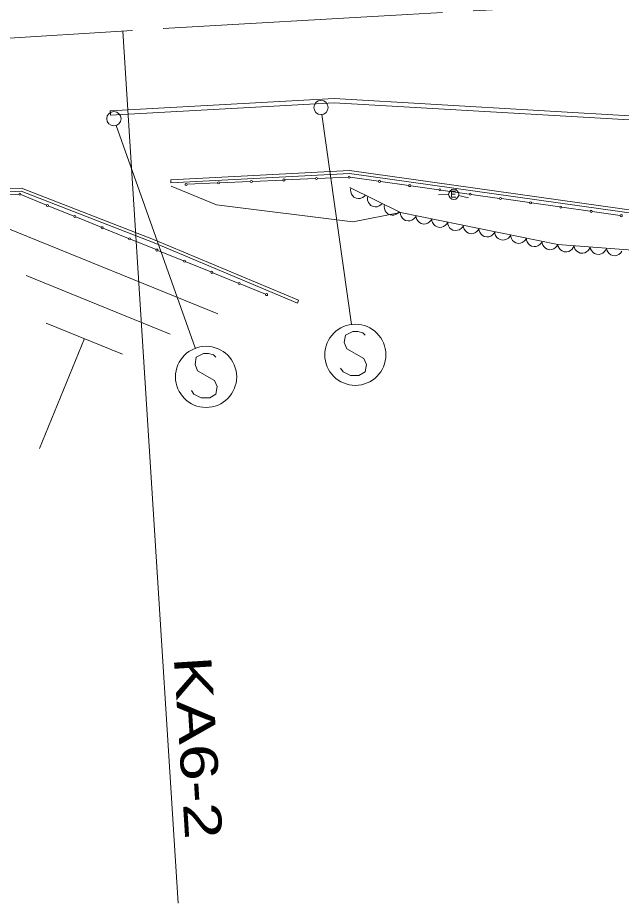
# Model space of a CAD drawing. Units: millimetres, scale not verified. Extents: x 40000 to 680000, y 20000 to 380000.
# Drawn here: x 127552 to 157140, y 248165 to 291622 of the extents above; entities that cross this region are included whole.
import ezdxf
from ezdxf.enums import TextEntityAlignment as Align

# ---------------------------------------------------------------- set-up
doc = ezdxf.new("R2010")
doc.units = ezdxf.units.MM
doc.header["$LTSCALE"] = 1000
doc.linetypes.add('CHAIN', pattern=[18.5, 12, -1.5, 3.5, -1.5])
for name, color, linetype, lineweight in [('M-BMK', 2, 'CHAIN', 13), ('M-STR-HTXT', 7, 'Continuous', 13), ('M-STR-STRC', 7, 'Continuous', 13), ('M-WORK', 1, 'Continuous', 13)]:
    doc.layers.add(name, color=color, linetype=linetype, lineweight=lineweight)
doc.styles.add('ＭＳ Ｐゴシック', font='')
doc.styles.get('ＭＳ Ｐゴシック').set_extended_font_data('MS PGothic')

msp = doc.modelspace()

# ---------------------------------------------------------------- linework, layer by layer
at = {"layer": 'M-BMK'}
msp.add_lwpolyline([(167562, 292890), (166857, 292846), (146662, 291786), (132906, 290981), (112561, 289697), (100866, 288841), (88656, 287838), (80918, 286986), (72094, 285856), (69372, 285447)], dxfattribs=at)
at = {"layer": 'M-STR-HTXT'}
msp.add_line((132711, 290968), (135410, 248165), dxfattribs=at)
at = {"layer": 'M-STR-STRC'}
for p, q in [((142465, 286872), (143911, 276562)), ((132383, 286335), (136253, 275428)), ((142254, 283734), (143754, 283801)), ((143854, 283796), (145237, 283600)), ((135852, 283446), (137353, 283513)), ((137453, 283518), (138953, 283585)), ((139053, 283590), (140554, 283657)), ((140654, 283662), (142154, 283729)), ((145336, 283586), (146719, 283389)), ((146818, 283375), (148201, 283179)), ((127610, 282956), (126273, 282877)), ((128957, 282430), (127706, 282940)), ((148300, 283165), (149683, 282969)), ((149782, 282955), (151164, 282758)), ((151263, 282744), (152646, 282548)), ((152745, 282534), (154128, 282337)), ((130301, 281883), (129050, 282393)), ((154227, 282323), (155610, 282127)), ((155709, 282113), (157092, 281916)), ((131645, 281336), (130394, 281845)), ((132988, 280789), (131737, 281298)), ((134332, 280241), (133081, 280751)), ((135675, 279694), (134424, 280204)), ((137019, 279147), (135768, 279656)), ((138363, 278599), (137112, 279109)), ((139706, 278052), (138455, 278562)), ((143622, 276041), (143562, 275681)), ((143982, 276221), (143622, 276041)), ((144222, 276221), (143982, 276221)), ((144462, 276161), (144222, 276221)), ((144582, 276041), (144462, 276161)), ((143562, 275681), (143682, 275381)), ((136666, 275137), (136306, 274957)), ((136906, 275137), (136666, 275137)), ((137146, 275077), (136906, 275137)), ((143682, 275381), (144522, 274901)), ((136306, 274957), (136246, 274597)), ((137266, 274957), (137146, 275077)), ((144522, 274901), (144642, 274601)), ((136246, 274597), (136366, 274297)), ((136366, 274297), (137206, 273817)), ((143502, 274241), (143382, 274421)), ((143862, 274061), (143502, 274241)), ((144582, 274241), (144282, 274061)), ((144642, 274601), (144582, 274241)), ((137206, 273817), (137326, 273517)), ((144282, 274061), (143862, 274061)), ((137326, 273517), (137266, 273157)), ((136186, 273157), (136066, 273337)), ((136546, 272977), (136186, 273157)), ((136966, 272977), (136546, 272977)), ((137266, 273157), (136966, 272977))]:
    msp.add_line(p, q, dxfattribs=at)
for centre, radius in [((142417, 287218), 350), ((132266, 286665), 350), ((142204, 283731), 50), ((143804, 283803), 50), ((135802, 283443), 50), ((137403, 283515), 50), ((139003, 283587), 50), ((140604, 283659), 50), ((145286, 283593), 50), ((146768, 283382), 50), ((127660, 282959), 50), ((148250, 283172), 50), ((149732, 282962), 50), ((151214, 282751), 50), ((152696, 282541), 50), ((129004, 282412), 50), ((154178, 282330), 50), ((155660, 282120), 50), ((130347, 281864), 50), ((157142, 281909), 50), ((131691, 281317), 50), ((133035, 280770), 50), ((134378, 280222), 50), ((135722, 279675), 50), ((137065, 279128), 50), ((138409, 278581), 50), ((139753, 278033), 50), ((144102, 275081), 1500), ((136786, 273997), 1500)]:
    msp.add_circle(centre, radius, dxfattribs=at)
at = {"layer": 'M-WORK'}
for p, q in [((132087, 287047), (143068, 287654)), ((132098, 286847), (143068, 287453)), ((143068, 287654), (166777, 286277)), ((143068, 287453), (166777, 286076)), ((132098, 286847), (132087, 287047)), ((143824, 284130), (135056, 283665)), ((143817, 283980), (135064, 283515)), ((162050, 281410), (143817, 283980)), ((162067, 281559), (143824, 284130)), ((135056, 283665), (135064, 283515)), ((135078, 283357), (137302, 282439)), ((112145, 282330), (127741, 283264)), ((112155, 282181), (127717, 283112)), ((127717, 283112), (134241, 280574)), ((127741, 283264), (134297, 280713)), ((143829, 283298), (146310, 282071)), ((143884, 283271), (143870, 283171)), ((143870, 283171), (143878, 283078)), ((143878, 283078), (143914, 282971)), ((143914, 282971), (143964, 282892)), ((144530, 282844), (144601, 282916)), ((148675, 282950), (148176, 282938)), ((148825, 283116), (148825, 282816)), ((149025, 283116), (148825, 283116)), ((148825, 282956), (148995, 282956)), ((143964, 282892), (144036, 282821)), ((144036, 282821), (144151, 282764)), ((144151, 282764), (144251, 282750)), ((144251, 282750), (144344, 282758)), ((144344, 282758), (144451, 282794)), ((144451, 282794), (144530, 282844)), ((144711, 282862), (144697, 282762)), ((144697, 282762), (144705, 282669)), ((144705, 282669), (144741, 282561)), ((144741, 282561), (144791, 282483)), ((144791, 282483), (144863, 282412)), ((145357, 282435), (145428, 282507)), ((148825, 282816), (149025, 282816)), ((149168, 282896), (149653, 282776)), ((137302, 282439), (143986, 281604)), ((143986, 281604), (146310, 282071)), ((144863, 282412), (144978, 282355)), ((144978, 282355), (145078, 282341)), ((145078, 282341), (145171, 282348)), ((145171, 282348), (145278, 282385)), ((145278, 282385), (145357, 282435)), ((145538, 282453), (145524, 282352)), ((145524, 282352), (145532, 282259)), ((145532, 282259), (145568, 282152)), ((145568, 282152), (145618, 282074)), ((145618, 282074), (145690, 282002)), ((146184, 282026), (146255, 282098)), ((146304, 282072), (146316, 281971)), ((146310, 282071), (154029, 280497)), ((145690, 282002), (145805, 281946)), ((145805, 281946), (145905, 281932)), ((145905, 281932), (145998, 281939)), ((145998, 281939), (146105, 281975)), ((146105, 281975), (146184, 282026)), ((146316, 281971), (146347, 281883)), ((146347, 281883), (146410, 281789)), ((146410, 281789), (146478, 281726)), ((146478, 281726), (146566, 281675)), ((146566, 281675), (146692, 281650)), ((146692, 281650), (146792, 281662)), ((146792, 281662), (146880, 281693)), ((146880, 281693), (146974, 281755)), ((146974, 281755), (147037, 281824)), ((147037, 281824), (147088, 281912)), ((147076, 281914), (147088, 281814)), ((147088, 281814), (147119, 281726)), ((147119, 281726), (147182, 281632)), ((147182, 281632), (147250, 281569)), ((147746, 281598), (147809, 281667)), ((147809, 281667), (147860, 281755)), ((147848, 281757), (147860, 281657)), ((147860, 281657), (147891, 281569)), ((126985, 281308), (137357, 277083)), ((147250, 281569), (147338, 281518)), ((147338, 281518), (147463, 281492)), ((147463, 281492), (147564, 281505)), ((147564, 281505), (147652, 281536)), ((147652, 281536), (147746, 281598)), ((147891, 281569), (147953, 281474)), ((147953, 281474), (148022, 281411)), ((148022, 281411), (148110, 281361)), ((148110, 281361), (148235, 281335)), ((148235, 281335), (148336, 281347)), ((148336, 281347), (148424, 281378)), ((148424, 281378), (148518, 281441)), ((148518, 281441), (148581, 281509)), ((148581, 281509), (148632, 281597)), ((148620, 281600), (148632, 281499)), ((148632, 281499), (148663, 281411)), ((148663, 281411), (148725, 281317)), ((148725, 281317), (148794, 281254)), ((148794, 281254), (148882, 281203)), ((148882, 281203), (149007, 281178)), ((149007, 281178), (149108, 281190)), ((149108, 281190), (149196, 281221)), ((149196, 281221), (149290, 281283)), ((149290, 281283), (149353, 281352)), ((149353, 281352), (149404, 281440)), ((149392, 281442), (149404, 281342)), ((149404, 281342), (149435, 281254)), ((149435, 281254), (149497, 281159)), ((150062, 281126), (150125, 281195)), ((150125, 281195), (150176, 281282)), ((150164, 281285), (150176, 281184)), ((150176, 281184), (150207, 281096)), ((149497, 281159), (149566, 281096)), ((149566, 281096), (149654, 281046)), ((149654, 281046), (149779, 281020)), ((149779, 281020), (149880, 281032)), ((149880, 281032), (149968, 281063)), ((149968, 281063), (150062, 281126)), ((150207, 281096), (150269, 281002)), ((150269, 281002), (150338, 280939)), ((150338, 280939), (150426, 280888)), ((150426, 280888), (150551, 280863)), ((150551, 280863), (150652, 280875)), ((150652, 280875), (150739, 280906)), ((150739, 280906), (150834, 280968)), ((150834, 280968), (150897, 281037)), ((150897, 281037), (150947, 281125)), ((150935, 281127), (150948, 281027)), ((150948, 281027), (150979, 280939)), ((150979, 280939), (151041, 280845)), ((151041, 280845), (151110, 280782)), ((151110, 280782), (151198, 280731)), ((151423, 280718), (151511, 280749)), ((151511, 280749), (151606, 280811)), ((151606, 280811), (151669, 280880)), ((151669, 280880), (151719, 280968)), ((151707, 280970), (151719, 280870)), ((151719, 280870), (151751, 280782)), ((151751, 280782), (151813, 280687)), ((152441, 280722), (152491, 280810)), ((152479, 280813), (152491, 280712)), ((134241, 280574), (141265, 277616)), ((134297, 280713), (141324, 277754)), ((151198, 280731), (151323, 280705)), ((151323, 280705), (151423, 280718)), ((151813, 280687), (151882, 280624)), ((151882, 280624), (151969, 280574)), ((151969, 280574), (152095, 280548)), ((152095, 280548), (152195, 280560)), ((152195, 280560), (152283, 280591)), ((152283, 280591), (152378, 280654)), ((152378, 280654), (152441, 280722)), ((152491, 280712), (152522, 280624)), ((152522, 280624), (152585, 280530)), ((152585, 280530), (152654, 280467)), ((152654, 280467), (152741, 280416)), ((152741, 280416), (152867, 280391)), ((152867, 280391), (152967, 280403)), ((152967, 280403), (153055, 280434)), ((153055, 280434), (153150, 280496)), ((153150, 280496), (153213, 280565)), ((153213, 280565), (153263, 280653)), ((153251, 280655), (153263, 280555)), ((153263, 280555), (153294, 280467)), ((153294, 280467), (153357, 280372)), ((153357, 280372), (153426, 280309)), ((153426, 280309), (153513, 280259)), ((153827, 280277), (153921, 280339)), ((153921, 280339), (153984, 280408)), ((153984, 280408), (154035, 280495)), ((154027, 280497), (154052, 280399)), ((154029, 280497), (179433, 278546)), ((154052, 280399), (154093, 280315)), ((154093, 280315), (154167, 280229)), ((154732, 280266), (154786, 280342)), ((154786, 280342), (154825, 280436)), ((154821, 280436), (154846, 280338)), ((154846, 280338), (154887, 280254)), ((155579, 280281), (155619, 280375)), ((155615, 280375), (155639, 280277)), ((156373, 280220), (156413, 280314)), ((156409, 280314), (156433, 280216)), ((153513, 280259), (153639, 280233)), ((153639, 280233), (153739, 280245)), ((153739, 280245), (153827, 280277)), ((154167, 280229), (154243, 280175)), ((154243, 280175), (154336, 280136)), ((154336, 280136), (154464, 280126)), ((154464, 280126), (154562, 280151)), ((154562, 280151), (154646, 280193)), ((154646, 280193), (154732, 280266)), ((154887, 280254), (154961, 280168)), ((154961, 280168), (155037, 280114)), ((155037, 280114), (155130, 280075)), ((155130, 280075), (155258, 280065)), ((155258, 280065), (155356, 280090)), ((155356, 280090), (155440, 280132)), ((155440, 280132), (155525, 280205)), ((155525, 280205), (155579, 280281)), ((155639, 280277), (155681, 280193)), ((155681, 280193), (155755, 280107)), ((155755, 280107), (155831, 280053)), ((155831, 280053), (155924, 280014)), ((155924, 280014), (156052, 280004)), ((156052, 280004), (156150, 280029)), ((156150, 280029), (156233, 280071)), ((156233, 280071), (156319, 280144)), ((156319, 280144), (156373, 280220)), ((156433, 280216), (156475, 280132)), ((156475, 280132), (156549, 280046)), ((156549, 280046), (156625, 279992)), ((156625, 279992), (156718, 279953)), ((156718, 279953), (156846, 279943)), ((156846, 279943), (156944, 279968)), ((156944, 279968), (157027, 280010)), ((157027, 280010), (157113, 280083)), ((157113, 280083), (157167, 280159)), ((135022, 276099), (127969, 278972)), ((141265, 277616), (141324, 277754)), ((128952, 276636), (132686, 275115)), ((130819, 275876), (128622, 270482))]:
    msp.add_line(p, q, dxfattribs=at)
msp.add_circle((148925, 282956), 250, dxfattribs=at)

# ---------------------------------------------------------------- texts
at = {"layer": 'M-STR-HTXT', "style": 'ＭＳ Ｐゴシック', "width": 1.35}
msp.add_text('KA6-2', height=1833, rotation=273.608, dxfattribs=at).set_placement((134651, 260204), align=Align.BOTTOM_LEFT)

doc.saveas('drawing.dxf')
